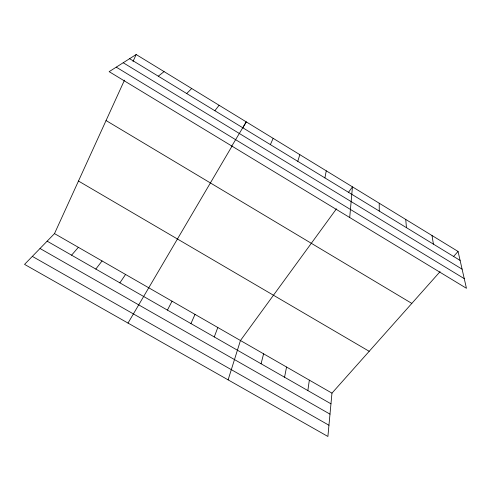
<?xml version="1.0" encoding="UTF-8"?>
<svg xmlns="http://www.w3.org/2000/svg" width="491" height="491" viewBox="0 0 491 491"><rect width="100%" height="100%" fill="white"/><g stroke="black" fill="none" stroke-linecap="round" stroke-linejoin="round"><path stroke-width="0.74" d="M349.702 217.513L352.464 186.856L348.463 192.355M440.077 271.658L331.971 393.138L327.896 436.468L24.55 264.385L54.501 233.606L124.475 80.162M307.851 390.572L309.348 380.132M324.907 177.895L326.263 170.831M284.553 377.223L286.56 367.029M261.077 363.763L263.593 353.827M297.767 161.336L299.829 154.659M228.119 379.862L240.449 340.521L336.452 208.822M214.266 336.943L217.814 327.503M190.944 323.575L195.013 314.393M270.381 144.618L273.162 138.339M133 61.467L136.16 54.532L458.06 251.453L466.45 288.297L109.149 71.661L136.16 54.532M167.443 310.103L172.034 301.186M231.918 146.318L128.016 323.078M242.763 127.832L246.255 121.878L231.82 146.036M119.884 282.853L125.561 274.463M95.825 269.068L102.054 260.948M214.855 110.721L219.103 105.27M71.582 255.173L78.37 247.329M453.561 256.511L458.06 251.453M186.703 93.536L191.705 88.509M158.292 76.191L164.062 71.6M32.338 256.382L328.952 425.237M47.142 241.167L330.965 403.817M40.017 248.495L329.995 414.14M54.501 233.606L331.971 393.138M78.474 181.038L369.201 351.304M106.062 120.541L411.82 303.407M123.21 62.744L462.092 269.166M116.263 67.15L464.247 278.63M129.612 58.687L460.104 260.426M432.012 235.52L433.4 244.125M405.738 219.446L406.45 227.677M379.224 203.225L379.248 211.069"/></g></svg>
